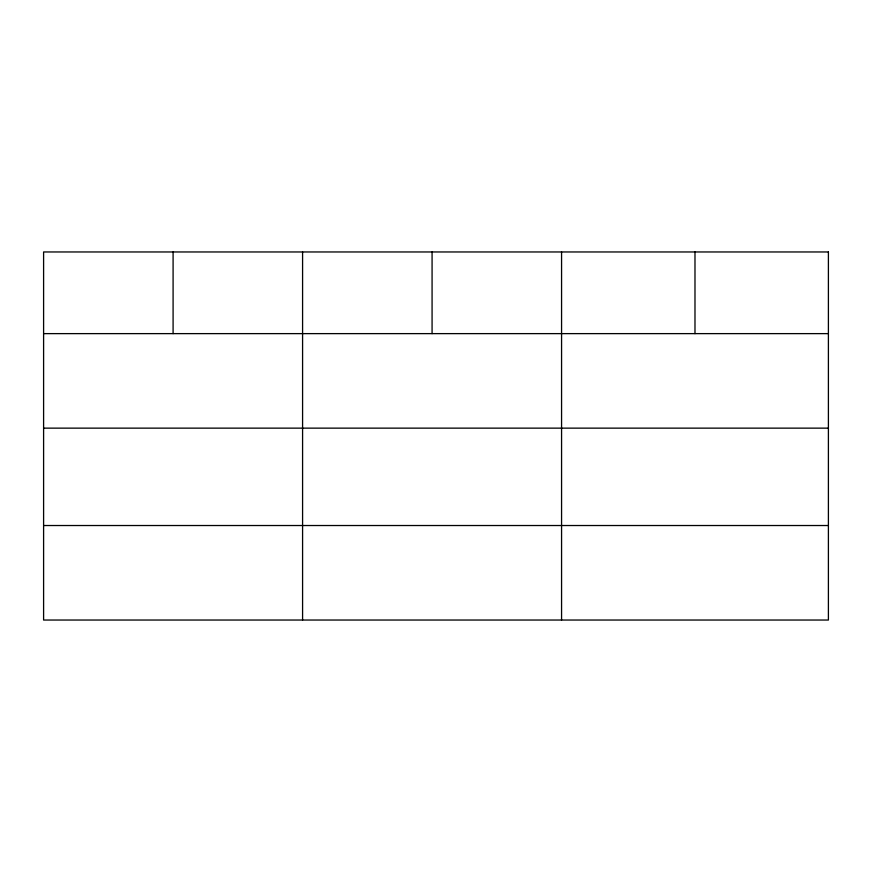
<?xml version="1.0" encoding="UTF-8"?>
<svg xmlns="http://www.w3.org/2000/svg" width="872" height="872" viewBox="0 0 872 872"><rect width="100%" height="100%" fill="white"/><g stroke="black" fill="none" stroke-linecap="round" stroke-linejoin="round"><path stroke-width="1.31" d="M43.6 333.627L828.4 333.627M43.6 428.141L828.4 428.141M43.6 525.522L828.4 525.522M694.984 251.964L694.984 333.627M561.568 251.964L561.568 620.036M432.076 251.964L432.076 333.627M302.584 251.964L302.584 620.036M173.092 251.964L173.092 333.627M828.4 251.964L43.6 251.964L43.6 620.036L828.4 620.036L828.4 251.964"/></g></svg>
